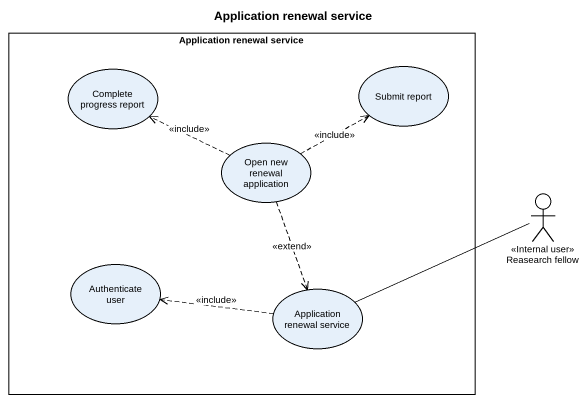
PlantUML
@startuml
title Application renewal service
rectangle "Application renewal service" as Application_renewal_service {
  usecase "Complete progress report" as Complete_progress_report
  usecase "Submit report" as Submit_report
  usecase "Open new renewal application" as Open_new_renewal_application
  usecase "Authenticate user" as Authenticate_user
  usecase "Application renewal service" as Application_renewal_service_2
}
actor "Reasearch fellow" as Reasearch_fellow <<Internal user>>
Open_new_renewal_application .left.> Complete_progress_report : <<include>>
Open_new_renewal_application .right.> Submit_report : <<include>>
Open_new_renewal_application ..> Application_renewal_service_2 : <<extend>>
Reasearch_fellow -left- Application_renewal_service_2
Application_renewal_service_2 .left.> Authenticate_user : <<include>>
@enduml
